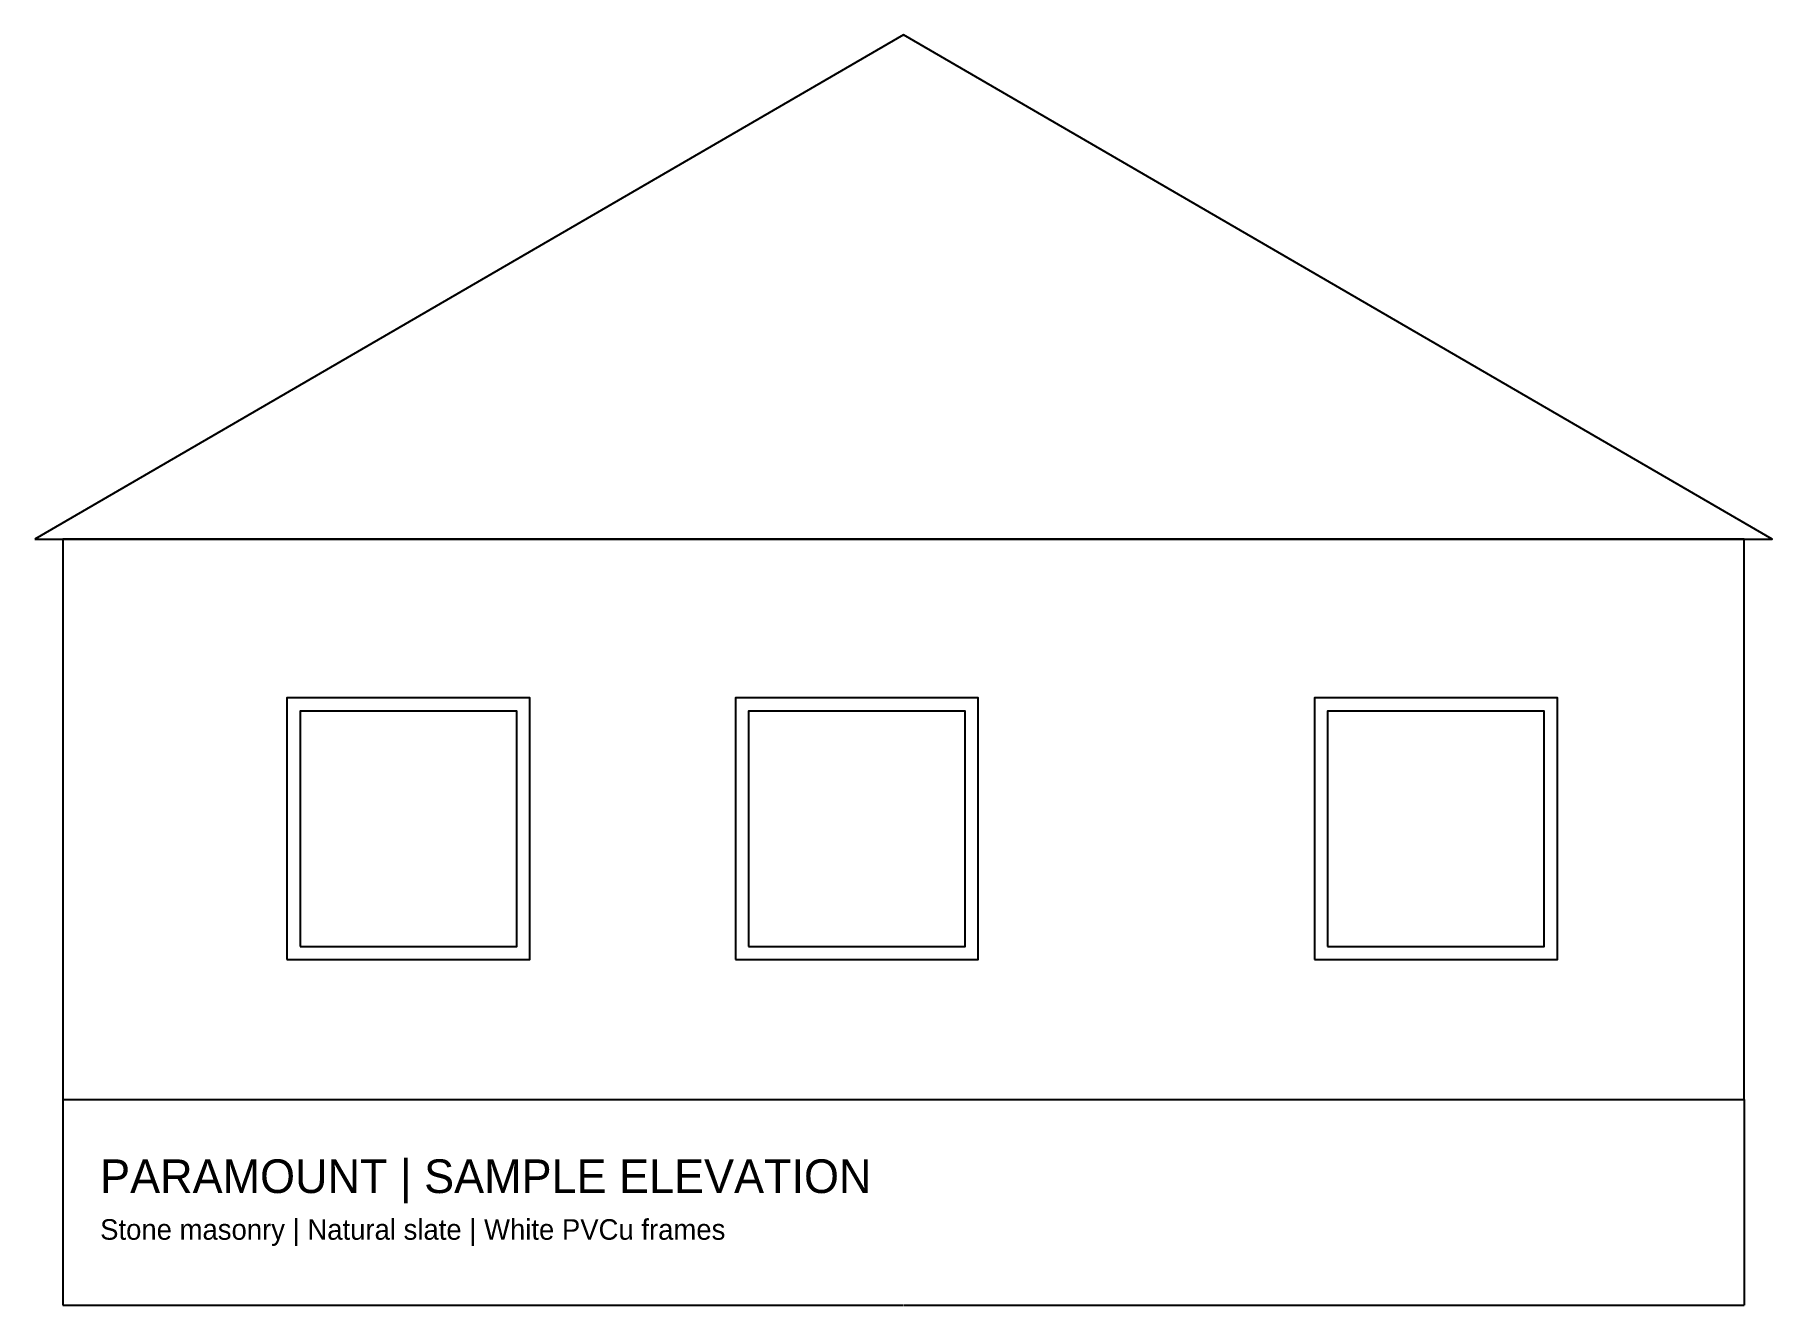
# Model space of a CAD drawing. Header units: millimetres. Extents: x -150 to 9150, y -1101 to 5700.
import ezdxf

# ---------------------------------------------------------------- set-up
doc = ezdxf.new("R2010")
doc.units = ezdxf.units.MM
doc.dimstyles.get("Standard").update_dxf_attribs({"dimtxt": 2.5, "dimasz": 2.5, "dimexe": 1.25, "dimexo": 0.625, "dimtad": 1, "dimcen": 2.5, "dimazin": 3, "dimtfac": 1, "dimtmove": 0, "dimatfit": 3})

# ---------------------------------------------------------------- blocks, each defined once
blk = doc.blocks.new('_CLOSEDFILLED')
at = {"color": 0, "linetype": 'BYBLOCK'}
blk.add_solid([(-1, 0), (0, 0), (-1, 0)], dxfattribs=at)
blk = doc.blocks.new('*D1')
for p, q in [((0, 0), (0, -1100)), ((9000, 0), (9000, -1100)), ((0.25, -1100), (4498, -1100)), ((4502, -1100), (8999.75, -1100))]:
    blk.add_line(p, q)
at = {"layer": 'Defpoints'}
for p in [(0, 0), (9000, 0), (0, -1100)]:
    blk.add_point(p, dxfattribs=at)
at = {"xscale": 0.25, "yscale": 0.25, "rotation": 180}
blk.add_blockref('_CLOSEDFILLED', (0, -1100), dxfattribs=at)
at = {"xscale": 0.25, "yscale": 0.25}
blk.add_blockref('_CLOSEDFILLED', (9000, -1100), dxfattribs=at)
at = {"insert": (4500, -1100), "char_height": 1, "attachment_point": 5}
blk.add_mtext('9000', dxfattribs=at)

msp = doc.modelspace()

# ---------------------------------------------------------------- linework, layer by layer
for points in [[(-150, 3000), (9150, 3000), (4500, 5700)], [(0, 0), (9000, 0), (9000, 3000), (0, 3000)], [(1200, 750), (2500, 750), (2500, 2150), (1200, 2150)], [(3600, 750), (4900, 750), (4900, 2150), (3600, 2150)], [(6700, 750), (8000, 750), (8000, 2150), (6700, 2150)], [(1270, 820), (2430, 820), (2430, 2080), (1270, 2080)], [(3670, 820), (4830, 820), (4830, 2080), (3670, 2080)], [(6770, 820), (7930, 820), (7930, 2080), (6770, 2080)]]:
    msp.add_lwpolyline(points, close=True)

# ---------------------------------------------------------------- texts
for s, height, p in [('PARAMOUNT | SAMPLE ELEVATION', 180, (200, -500)), ('Stone masonry | Natural slate | White PVCu frames', 110, (200, -750))]:
    msp.add_text(s, height=height).set_placement(p)

# ---------------------------------------------------------------- dimensions: what is measured, and where the dimension line sits
dim = msp.add_linear_dim(base=(0, -1100), p1=(0, 0), p2=(9000, 0), dimstyle='Standard')
dim.commit()
dim.dimension.update_dxf_attribs({"geometry": '*D1', "text_midpoint": (4500, -1100)})

doc.saveas('drawing.dxf')
